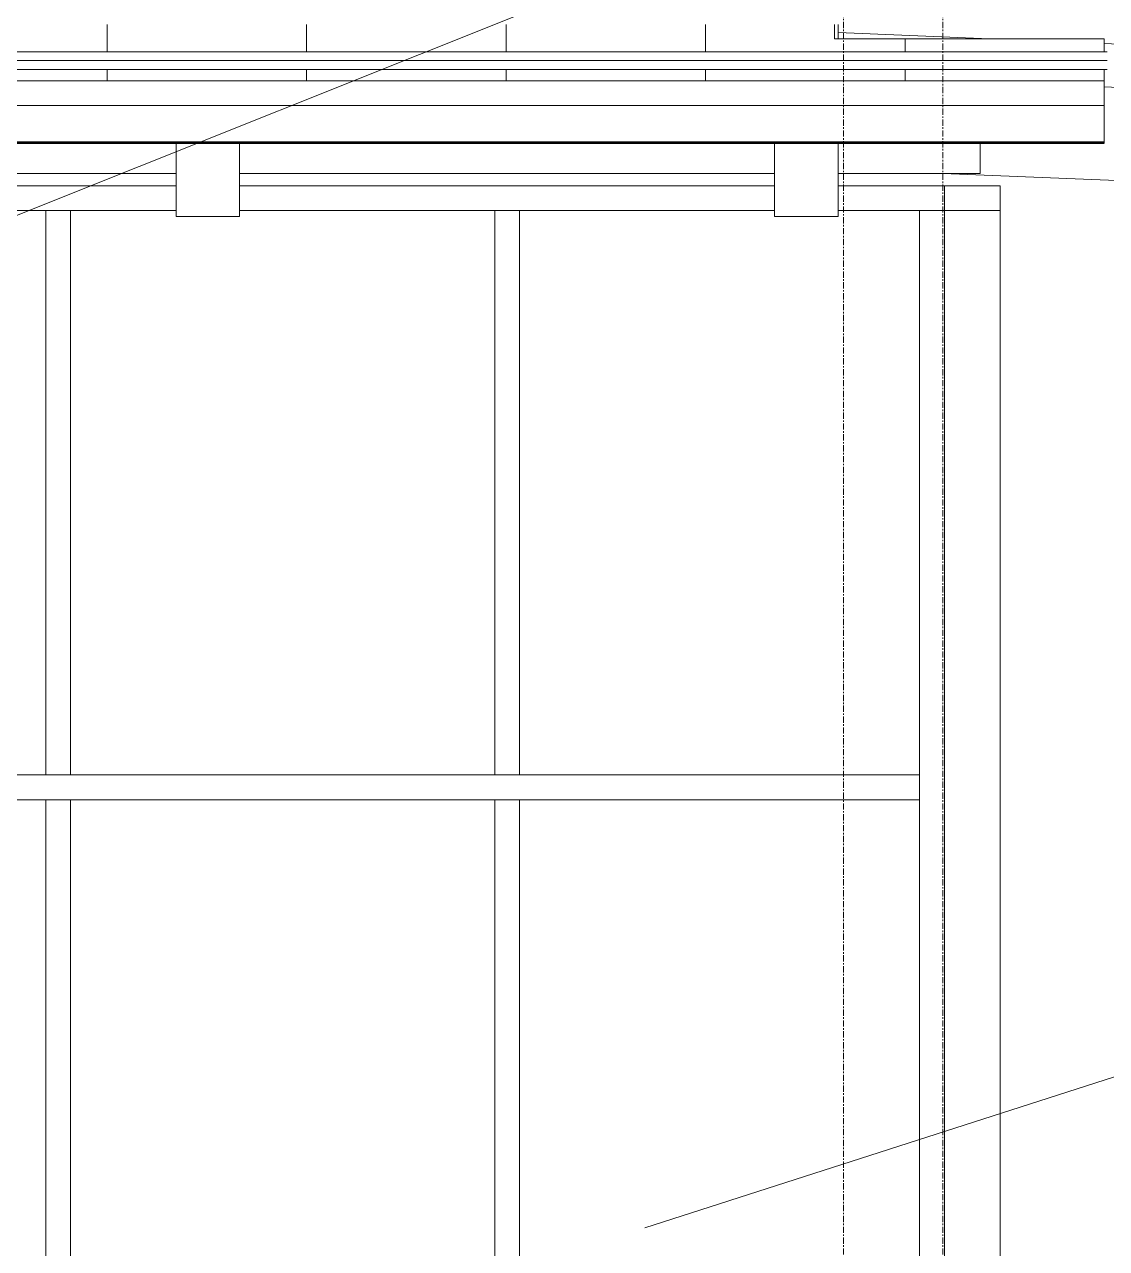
# Model space of a CAD drawing. Header units: inches. Extents: x 20207 to 40520, y -355 to 835.
# Drawn here: x 22721.3 to 22808.5, y 59.8 to 158.5 of the extents above; entities that cross this region are included whole.
import ezdxf

# ---------------------------------------------------------------- set-up
doc = ezdxf.new("R2010")
doc.units = ezdxf.units.IN
doc.header["$MEASUREMENT"] = 0
doc.linetypes.add('Grid Line 1_2_', pattern=[0.875, 0.5, -0.125, 0.125, -0.125])
for name, color, linetype, lineweight in [('A-ANNO-KEYN', 231, 'Continuous', 9), ('A-GLAZ-CWMG', 51, 'Continuous', 13), ('A-ROOF', 132, 'Continuous', 13), ('A-ROOF-MCUT', 132, 'Continuous', 25), ('A-ROOF-OTLN', 132, 'Continuous', 9), ('A-ROOF-PATT', 132, 'Continuous', 13), ('I-WALL', 2, 'Continuous', 13), ('S-BEAM', 12, 'Continuous', 13), ('S-GRID', 1, 'Continuous', 9)]:
    doc.layers.add(name, color=color, linetype=linetype, lineweight=lineweight)

# ---------------------------------------------------------------- blocks, each defined once
blk = doc.blocks.new('Rectangular Mullion - Exterior 2_ x 4_5_-1142379-Elevation - West')
at = {"layer": 'A-GLAZ-CWMG'}
for p, q in [((22795.428, 2), (22795.428, 97)), ((22799.928, 97), (22799.928, 2)), ((22799.928, 2), (22795.428, 2))]:
    blk.add_line(p, q, dxfattribs=at)
blk = doc.blocks.new('Rectangular Mullion - Exterior 2_ x 4_5_-1142380-Elevation - West')
at = {"layer": 'A-GLAZ-CWMG'}
for p, q in [((22795.428, 143.5), (22799.928, 143.5)), ((22795.428, 97), (22795.428, 143.5)), ((22799.928, 143.5), (22799.928, 97))]:
    blk.add_line(p, q, dxfattribs=at)
blk = doc.blocks.new('Rectangular Mullion - Exterior 2_ x 4_5_-1142387-Elevation - West')
at = {"layer": 'A-GLAZ-CWMG'}
for p, q in [((22793.428, 97), (22793.428, 2)), ((22795.428, 2), (22795.428, 97)), ((22795.428, 2), (22793.428, 2))]:
    blk.add_line(p, q, dxfattribs=at)
blk = doc.blocks.new('Rectangular Mullion - Exterior 2_ x 4_5_-1142388-Elevation - West')
at = {"layer": 'A-GLAZ-CWMG'}
for p, q in [((22793.428, 143.5), (22795.428, 143.5)), ((22793.428, 143.5), (22793.428, 97)), ((22795.428, 97), (22795.428, 143.5))]:
    blk.add_line(p, q, dxfattribs=at)
blk = doc.blocks.new('Rectangular Mullion - Exterior 2_ x 4_5_-V3-Elevation - West')
at = {"layer": 'A-GLAZ-CWMG'}
for p, q in [((22723.99, 145.5), (22690.365, 145.5)), ((22690.365, 143.5), (22723.99, 143.5))]:
    blk.add_line(p, q, dxfattribs=at)
blk = doc.blocks.new('Rectangular Mullion - Exterior 2_ x 4_5_-1135276-Elevation - West')
at = {"layer": 'A-GLAZ-CWMG'}
for p, q in [((22588.74, 145.5), (22579.24, 145.5)), ((22615.428, 145.5), (22593.865, 145.5)), ((22579.24, 143.5), (22588.74, 143.5)), ((22593.865, 143.5), (22615.428, 143.5))]:
    blk.add_line(p, q, dxfattribs=at)
blk = doc.blocks.new('Rectangular Mullion - Exterior 2_ x 4_5_-1135281-Elevation - West')
at = {"layer": 'A-GLAZ-CWMG'}
for p, q in [((22651.615, 98), (22615.428, 98)), ((22615.428, 96), (22651.615, 96))]:
    blk.add_line(p, q, dxfattribs=at)
blk = doc.blocks.new('Rectangular Mullion - Exterior 2_ x 4_5_-1142343-Elevation - West')
at = {"layer": 'A-GLAZ-CWMG'}
for p, q in [((22614.428, 96), (22616.428, 96)), ((22614.428, 96), (22614.428, 2)), ((22616.428, 2), (22616.428, 96)), ((22616.428, 2), (22614.428, 2))]:
    blk.add_line(p, q, dxfattribs=at)
blk = doc.blocks.new('Rectangular Mullion - Exterior 2_ x 4_5_-1142344-Elevation - West')
at = {"layer": 'A-GLAZ-CWMG'}
for p, q in [((22614.428, 143.5), (22616.428, 143.5)), ((22614.428, 143.5), (22614.428, 98)), ((22616.428, 98), (22616.428, 143.5)), ((22616.428, 98), (22614.428, 98))]:
    blk.add_line(p, q, dxfattribs=at)
blk = doc.blocks.new('Rectangular Mullion - Exterior 2_ x 4_5_-1146371-Elevation - West')
at = {"layer": 'A-GLAZ-CWMG'}
for p, q in [((22795.428, 145.5), (22795.428, 143.5)), ((22799.928, 145.5), (22795.428, 145.5)), ((22799.928, 143.5), (22799.928, 145.5)), ((22795.428, 143.5), (22799.928, 143.5))]:
    blk.add_line(p, q, dxfattribs=at)
blk = doc.blocks.new('Rectangular Mullion - Exterior 2_ x 4_5_-1135331-Elevation - West')
at = {"layer": 'A-GLAZ-CWMG'}
for p, q in [((22781.74, 145.5), (22760.178, 145.5)), ((22795.428, 145.5), (22786.865, 145.5)), ((22795.428, 145.5), (22795.428, 143.5)), ((22760.178, 143.5), (22781.74, 143.5)), ((22786.865, 143.5), (22795.428, 143.5))]:
    blk.add_line(p, q, dxfattribs=at)
blk = doc.blocks.new('Rectangular Mullion - Exterior 2_ x 4_5_-1135333-Elevation - West')
at = {"layer": 'A-GLAZ-CWMG'}
for p, q in [((22793.428, 98), (22760.178, 98)), ((22793.428, 98), (22793.428, 96)), ((22760.178, 96), (22793.428, 96))]:
    blk.add_line(p, q, dxfattribs=at)
blk = doc.blocks.new('Dimension Lumber - 5_5 x 7_5 Glulam-1777808-Elevation - West')
at = {"layer": 'S-BEAM'}
for p, q in [((22786.865, 157.353), (22786.865, 158.5)), ((22781.74, 148.941), (22781.74, 143.015)), ((22786.865, 143.015), (22786.865, 148.941)), ((22781.74, 143.015), (22786.865, 143.015))]:
    blk.add_line(p, q, dxfattribs=at)
blk = doc.blocks.new('Dimension Lumber - 5_5 x 7_5 Glulam-V5-Elevation - West')
at = {"layer": 'S-BEAM'}
for p, q in [((22733.49, 148.941), (22733.49, 143.015)), ((22738.615, 143.015), (22738.615, 148.941)), ((22733.49, 143.015), (22738.615, 143.015))]:
    blk.add_line(p, q, dxfattribs=at)
blk = doc.blocks.new('Dimension Lumber - 5_5 x 7_5 Glulam-1780657-Elevation - West')
at = {"layer": 'S-BEAM'}
for p, q in [((22808.303, 153.465), (22855.283, 151.507)), ((22855.283, 151.507), (22854.97, 144.014)), ((22854.97, 144.014), (22795.303, 146.5))]:
    blk.add_line(p, q, dxfattribs=at)
blk = doc.blocks.new('Rectangular Mullion - Exterior 2_ x 4_5_-827470-Elevation - West')
at = {"layer": 'A-GLAZ-CWMG'}
for p, q in [((22578.24, 96), (22580.24, 96)), ((22578.24, 96), (22578.24, 2)), ((22580.24, 2), (22580.24, 96)), ((22580.24, 2), (22578.24, 2))]:
    blk.add_line(p, q, dxfattribs=at)
blk = doc.blocks.new('Roofs 6 - Roofs 1-1983647-Elevation - West')
at = {"layer": 'A-ROOF'}
for p, q in [((22519.053, 156.297), (22808.553, 156.297)), ((22808.553, 155.59), (22519.053, 155.59)), ((22808.553, 154.883), (22519.053, 154.883))]:
    blk.add_line(p, q, dxfattribs=at)

msp = doc.modelspace()

# ---------------------------------------------------------------- hatches: boundary and pattern name
at = {"layer": 'A-ROOF-PATT', "lineweight": 9}
h = msp.add_hatch(dxfattribs=at)
h.set_pattern_fill('FP_1', color=8, style=0, pattern_type=2)
h.set_pattern_definition([(90, (180.953, -760.156), (-16.082, 1e-15), [])])
h.paths.add_polyline_path([(22632.136, 153.966), (22808.303, 153.966), (22808.303, 154.883), (22519.053, 154.883), (22519.053, 155.663), (20878.553, 155.663), (20878.553, 154.728), (22519.053, 154.686), (22519.053, 153.966), (22627.294, 153.966)], flags=0)
h.paths.add_polyline_path([(22793.336, 156.297), (22808.303, 156.297), (22808.303, 157.353), (22786.553, 157.353), (22786.553, 158.5), (22342.74, 158.5), (22342.74, 187.439), (21121.803, 187.452), (21121.803, 187.603), (20889.053, 187.603), (20889.053, 157.874), (20878.553, 157.874), (20878.553, 157.077), (22519.053, 157.077), (22519.053, 156.297), (22724.128, 156.297)], flags=0)

# ---------------------------------------------------------------- linework, layer by layer
at = {"layer": 'A-ANNO-KEYN', "color": 153}
for p, q in [((22471.921, 43.638), (22972.977, 244.021)), ((22771.274, 61.485), (22969.883, 125.355))]:
    msp.add_line(p, q, dxfattribs=at)
at = {"layer": 'A-ROOF'}
for p, q in [((22786.553, 157.353), (22786.553, 158.5)), ((22808.303, 157.353), (22786.553, 157.353)), ((22786.865, 157.861), (22799.053, 157.353)), ((22808.303, 156.297), (22808.303, 157.353)), ((22808.303, 156.968), (22880.351, 153.966)), ((22519.053, 153.966), (22808.303, 153.966)), ((22808.303, 151.964), (22808.303, 154.883))]:
    msp.add_line(p, q, dxfattribs=at)
at = {"layer": 'A-ROOF-MCUT'}
for p, q in [((22808.303, 149.014), (22519.053, 149.014)), ((22808.303, 148.941), (22808.303, 149.014)), ((22519.053, 148.941), (22808.303, 148.941))]:
    msp.add_line(p, q, dxfattribs=at)
at = {"layer": 'A-ROOF-OTLN'}
for q in [(22519.053, 151.964), (22808.303, 149.014)]:
    msp.add_line((22808.303, 151.964), q, dxfattribs=at)
at = {"layer": 'I-WALL'}
for p, q in [((22798.303, 146.5), (22798.303, 148.941)), ((22690.365, 146.5), (22733.49, 146.5)), ((22738.615, 146.5), (22781.74, 146.5)), ((22786.865, 146.5), (22798.303, 146.5))]:
    msp.add_line(p, q, dxfattribs=at)
at = {"layer": 'S-GRID', "linetype": 'Grid Line 1_2_'}
for p, q in [((22787.303, -273.161), (22787.303, 738.657)), ((22787.303, -273.161), (22787.303, 738.657)), ((22795.303, -273.161), (22795.303, 738.657)), ((22795.303, -273.161), (22795.303, 738.657))]:
    msp.add_line(p, q, dxfattribs=at)

# ---------------------------------------------------------------- block references
at = {"layer": 'A-GLAZ-CWMG'}
for name, p in [('Rectangular Mullion - Exterior 2_ x 4_5_-V3-Elevation - West', (0, 0)), ('Rectangular Mullion - Exterior 2_ x 4_5_-1135276-Elevation - West', (144.75, 0)), ('Rectangular Mullion - Exterior 2_ x 4_5_-1135331-Elevation - West', (0, 0)), ('Rectangular Mullion - Exterior 2_ x 4_5_-1146371-Elevation - West', (0, 0)), ('Rectangular Mullion - Exterior 2_ x 4_5_-1142344-Elevation - West', (108.562, 0)), ('Rectangular Mullion - Exterior 2_ x 4_5_-1142344-Elevation - West', (144.75, 0)), ('Rectangular Mullion - Exterior 2_ x 4_5_-1142388-Elevation - West', (0, 0)), ('Rectangular Mullion - Exterior 2_ x 4_5_-1142380-Elevation - West', (0, 0)), ('Rectangular Mullion - Exterior 2_ x 4_5_-1135281-Elevation - West', (72.375, 0)), ('Rectangular Mullion - Exterior 2_ x 4_5_-1135281-Elevation - West', (108.562, 0)), ('Rectangular Mullion - Exterior 2_ x 4_5_-1135333-Elevation - West', (0, 0)), ('Rectangular Mullion - Exterior 2_ x 4_5_-1142387-Elevation - West', (0, 0)), ('Rectangular Mullion - Exterior 2_ x 4_5_-1142379-Elevation - West', (0, 0)), ('Rectangular Mullion - Exterior 2_ x 4_5_-827470-Elevation - West', (144.75, 0)), ('Rectangular Mullion - Exterior 2_ x 4_5_-1142343-Elevation - West', (144.75, 0))]:
    msp.add_blockref(name, p, dxfattribs=at)
at = {"layer": 'A-ROOF'}
msp.add_blockref('Roofs 6 - Roofs 1-1983647-Elevation - West', (0, 0), dxfattribs=at)
at = {"layer": 'S-BEAM'}
for name in ['Dimension Lumber - 5_5 x 7_5 Glulam-1777808-Elevation - West', 'Dimension Lumber - 5_5 x 7_5 Glulam-1780657-Elevation - West', 'Dimension Lumber - 5_5 x 7_5 Glulam-V5-Elevation - West']:
    msp.add_blockref(name, (0, 0), dxfattribs=at)

doc.saveas('drawing.dxf')
